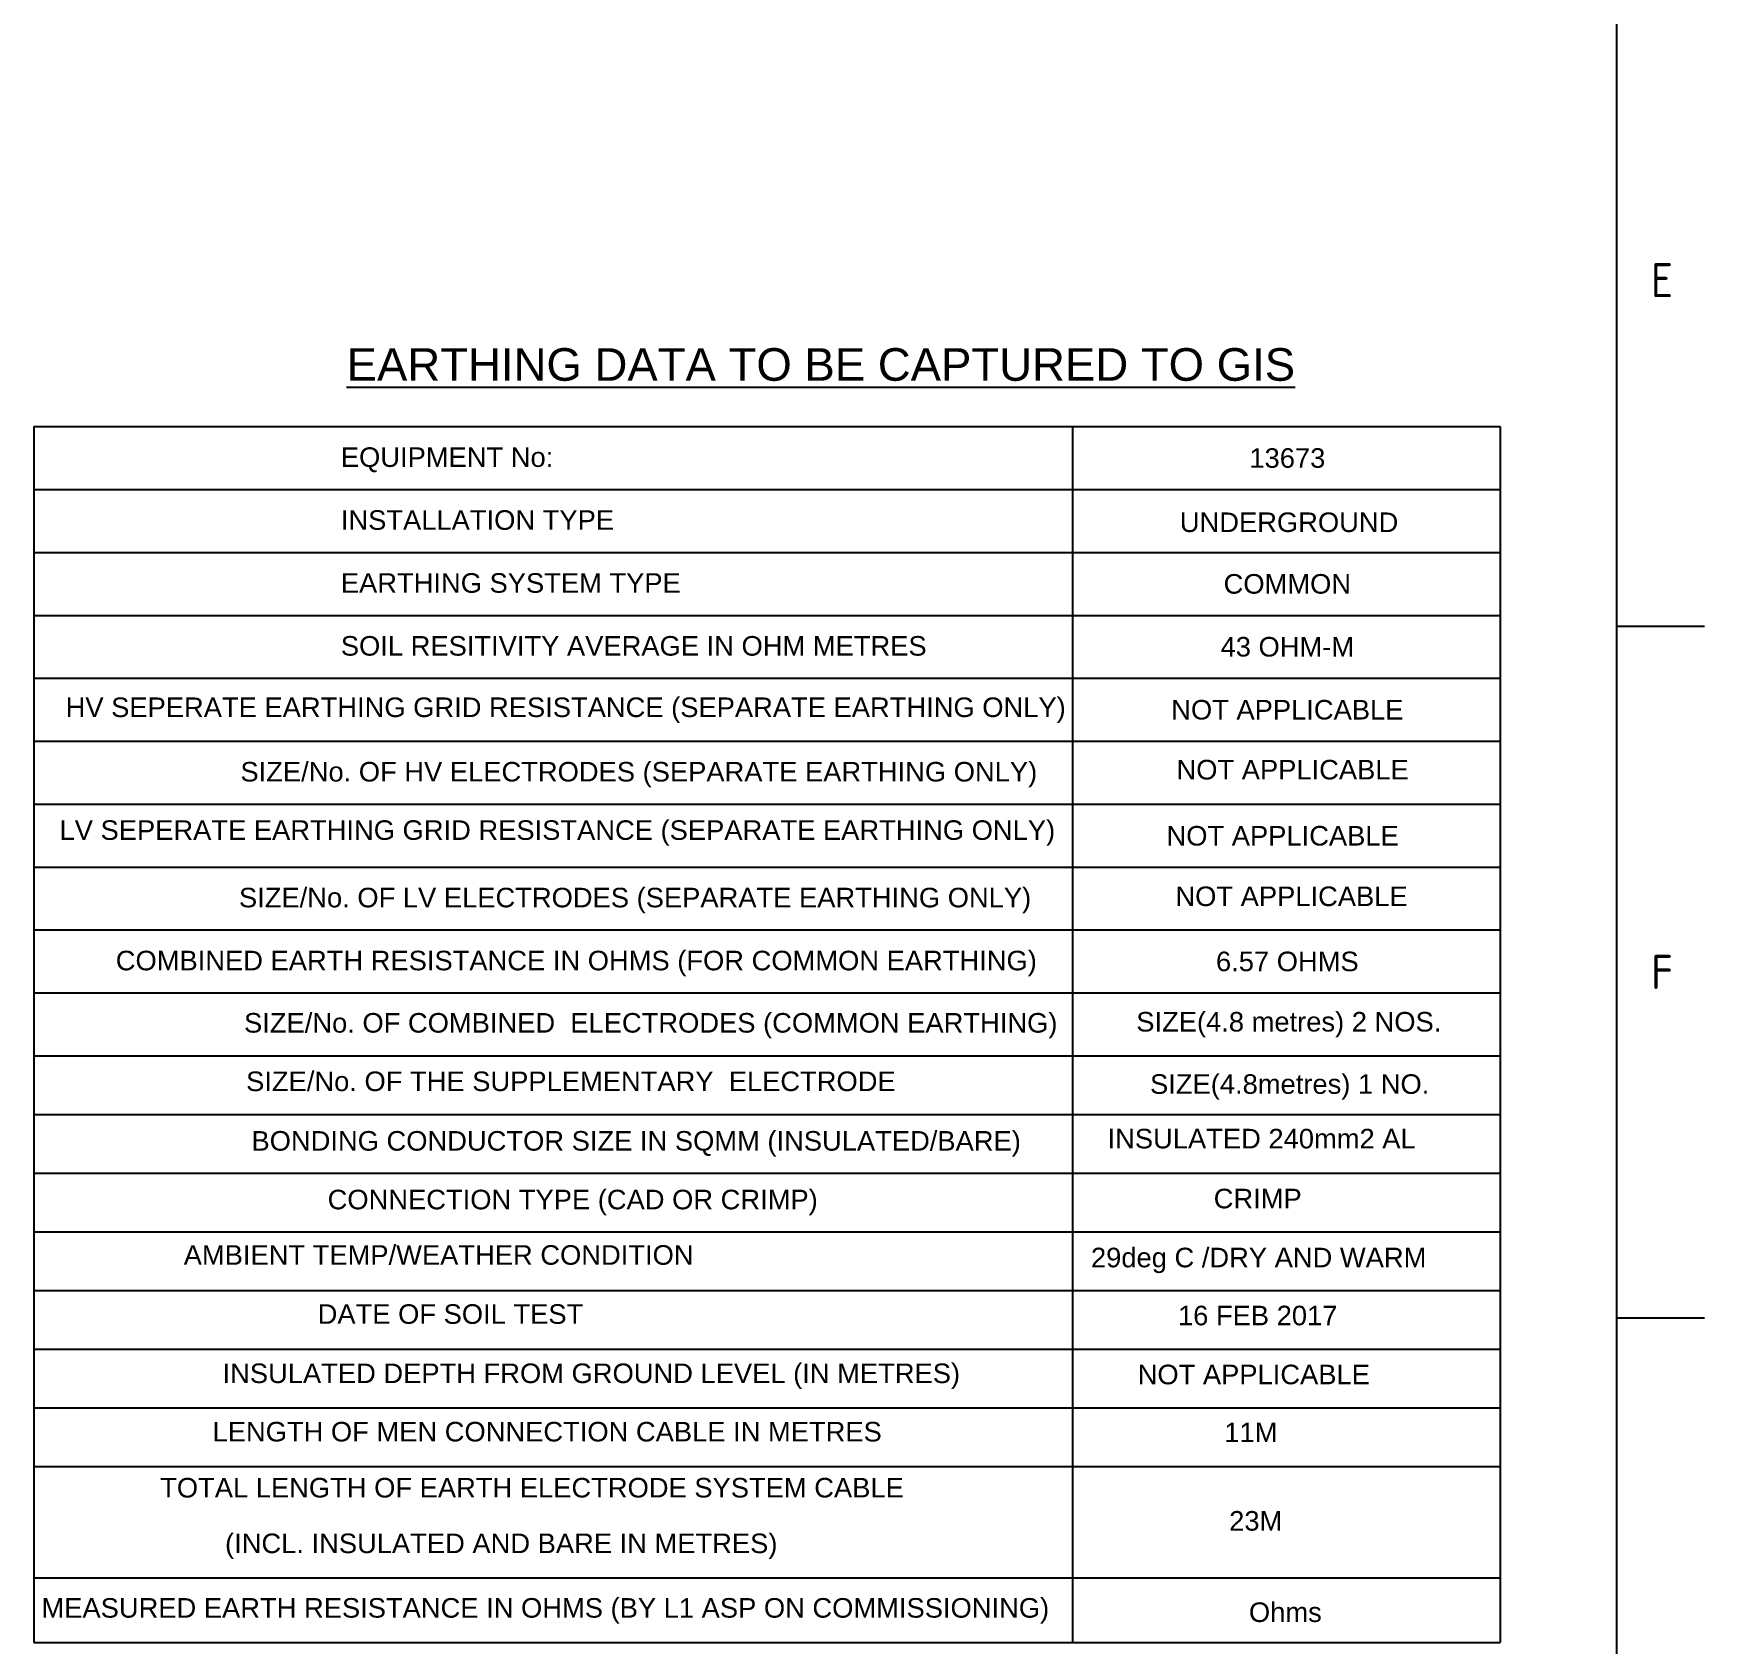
# Paper-space layout 's2 of 2' of a CAD drawing. Header units: metres. Extents: x -1806 to 17358, y -2633 to 1911.
# Drawn here: x 674.5 to 845.5, y 112 to 276.8 of the extents above; entities that cross this region are included whole.
import ezdxf
from ezdxf.enums import TextEntityAlignment as Align

# ---------------------------------------------------------------- set-up
doc = ezdxf.new("R2010")
doc.units = ezdxf.units.M
doc.layers.get('0').update_dxf_attribs({"color": 6})
doc.layers.add('Notes', color=7, linetype='Continuous')
doc.styles.add('ARIAL', font='arial.ttf', dxfattribs={"height": 2})
doc.styles.add('iecISOCP', font='isocp.shx')
doc.styles.get("Standard").update_dxf_attribs({"font": 'arial.ttf'})

# ---------------------------------------------------------------- blocks, each defined once
blk = doc.blocks.new('A1_FRAME_TITLE')
at = {"layer": 'Notes', "color": 3, "linetype": 'Continuous'}
blk.add_line((844.88, 5.97), (844.88, 574.39), dxfattribs=at)
at = {"layer": 'Notes', "linetype": 'Continuous'}
for p, q in [((844.87, 219.43), (853.87, 219.43)), ((844.87, 148.68), (853.87, 148.68))]:
    blk.add_line(p, q, dxfattribs=at)
blk.add_attdef('DRAFT_NUM', (9.35, 23.29), '', height=2.5, rotation=90)
at = {"layer": 'Notes', "color": 7, "style": 'iecISOCP'}
for s, p in [('E', (848.39, 253.06)), ('F', (848.39, 182.31))]:
    blk.add_text(s, height=3.5, dxfattribs=at).set_placement(p)
at = {"layer": 'Notes', "color": 7, "style": 'iecISOCP', "flags": 8}
blk.add_attdef('VERSION_NO', text='', height=2.5, rotation=90, dxfattribs=at).set_placement((302.04, 43.81), align=Align.MIDDLE_CENTER)
at = {"layer": 'Notes', "color": 7, "style": 'iecISOCP'}
for tag, p in [('CAP_NO', (513.19, 43.46)), ('IE_NUM', (513.05, 37.81)), ('REF_No_1', (335.24, 32.31)), ('REF_1', (362.52, 32.31)), ('GEN_WO', (441.71, 31.76)), ('HV_SWITCH', (513.46, 32.16)), ('REF_No_2', (335.24, 26.31)), ('REF_2', (362.52, 26.31)), ('OH_WO', (441.71, 25.81)), ('UBD_REF', (513.05, 25.83)), ('REF_No_3', (335.24, 20.31)), ('REF_3', (362.52, 20.31)), ('UG_WO', (441.71, 20.05)), ('GIS_MAP_No', (513.05, 20.04)), ('REF_No_4', (335.24, 14.31)), ('REF_4', (362.52, 14.31)), ('SUB_WO', (441.71, 13.81)), ('HV_OP_DIAG', (513.33, 14.2)), ('LGA', (512.95, 7.78))]:
    blk.add_attdef(tag, p, '', height=2.5, dxfattribs=at)
at = {"layer": 'Notes', "style": 'iecISOCP'}
for tag, p in [('T1', (684.37, 39.47)), ('T2', (684.37, 34.35)), ('T3', (684.37, 28.92)), ('T4', (684.37, 23.66)), ('T5', (684.37, 18.23)), ('T6', (684.37, 12.97))]:
    blk.add_attdef(tag, text='', height=3.5, dxfattribs=at).set_placement(p, align=Align.CENTER)
at = {"layer": 'Notes', "color": 7, "style": 'iecISOCP'}
for tag, p in [('scale', (567.76, 33.27)), ('DRAWN', (567.76, 24.93)), ('DATE', (567.76, 16.88)), ('CHD', (567.76, 8.37)), ('DESIGN', (605.62, 9.15))]:
    blk.add_attdef(tag, text='', height=2.5, dxfattribs=at).set_placement(p, align=Align.CENTER)
at = {"layer": 'Notes', "color": 4, "style": 'iecISOCP'}
blk.add_attdef('NUM', text='', height=7, dxfattribs=at).set_placement((812.88, 20.12), align=Align.MIDDLE_CENTER)
at = {"layer": 'Notes', "color": 1, "style": 'iecISOCP'}
blk.add_attdef('REV', text='', height=5, dxfattribs=at).set_placement((840.57, 17.1), align=Align.CENTER)
at = {"layer": 'Notes', "color": 7, "style": 'iecISOCP'}
for tag, p in [('NS', (811.23, 8.12)), ('SHTS', (825.93, 8.12))]:
    blk.add_attdef(tag, text='', height=2.5, dxfattribs=at).set_placement(p, align=Align.MIDDLE)
at = {"layer": 'Notes', "style": 'iecISOCP'}
blk.add_attdef('ExportID', (-11.47, 2.39), '', height=2.5, dxfattribs=at)
at = {"layer": 'Notes', "style": 'iecISOCP', "flags": 1}
for tag, p in [('ProjectType', (-6.37, -26.8)), ('ProjectNumber', (3.01, -26.82)), ('DrawingNumber', (14.96, -26.8)), ('ProjectDescription', (27.02, -26.83)), ('ExportDate', (39.74, -26.79)), ('ExportUserName', (48.61, -26.8)), ('DesignerCompanyName', (60.94, -26.79)), ('ExportAreaOfInterest', (76.55, -26.81)), ('GIS_SUCCESS', (91.45, -26.78)), ('CAD_SUCCESS', (101.24, -26.78)), ('DEPOTCODE', (111.56, -26.88)), ('ExportCategories', (119.53, -26.8)), ('Comments', (133.84, -26.88))]:
    blk.add_attdef(tag, p, '', height=1, dxfattribs=at)

psp = doc.layouts.new('s2 of 2')

# ---------------------------------------------------------------- linework, layer by layer
at = {"layer": 'Notes', "color": 7}
for p, q in [((674.58, 236.58), (674.58, 112.22)), ((674.58, 236.58), (824.58, 236.58)), ((702.55, 236.58), (824.58, 236.58)), ((702.55, 236.58), (824.58, 236.58)), ((780.81, 236.58), (824.58, 236.58)), ((780.81, 236.58), (780.81, 112.22)), ((824.58, 236.59), (824.58, 112.23)), ((674.57, 230.14), (824.58, 230.14)), ((674.55, 223.71), (824.58, 223.71)), ((674.55, 217.27), (824.58, 217.27)), ((674.58, 210.84), (824.58, 210.84)), ((674.62, 204.4), (824.58, 204.4)), ((674.55, 197.97), (824.58, 197.97)), ((674.59, 191.53), (824.58, 191.53)), ((674.59, 185.1), (824.58, 185.1)), ((702.55, 185.1), (824.58, 185.1)), ((674.6, 178.66), (824.58, 178.66)), ((674.6, 172.23), (824.58, 172.23)), ((674.66, 166.23), (824.58, 166.23)), ((674.58, 160.23), (824.58, 160.23)), ((674.58, 154.23), (824.58, 154.23)), ((674.58, 148.23), (824.58, 148.23)), ((674.58, 142.23), (824.58, 142.23)), ((674.56, 136.23), (824.58, 136.23)), ((674.61, 130.23), (824.58, 130.23)), ((674.58, 118.85), (824.58, 118.85)), ((674.58, 112.22), (824.58, 112.23))]:
    psp.add_line(p, q, dxfattribs=at)

# ---------------------------------------------------------------- block references
at = {"layer": 'Notes'}
psp.add_blockref('A1_FRAME_TITLE', (-8.39, -3.26), dxfattribs=at)

# ---------------------------------------------------------------- texts
at = {"layer": 'Notes', "color": 3, "style": 'ARIAL'}
psp.add_text('%%UEARTHING DATA TO BE CAPTURED TO GIS', height=3.3333, dxfattribs=at).set_placement((755.09, 240.26), align=Align.BOTTOM_CENTER)
at = {"layer": 'Notes', "color": 7, "style": 'ARIAL'}
for s, p in [('EQUIPMENT No:', (705.99, 232.45)), ('INSTALLATION TYPE', (705.99, 226.02)), ('EARTHING SYSTEM TYPE ', (705.99, 219.58)), ('SOIL RESITIVITY AVERAGE IN OHM METRES', (705.99, 213.15)), ('HV SEPERATE EARTHING GRID RESISTANCE (SEPARATE EARTHING ONLY)', (677.84, 206.87)), ('SIZE/No. OF HV ELECTRODES (SEPARATE EARTHING ONLY)', (695.72, 200.28)), ('LV SEPERATE EARTHING GRID RESISTANCE (SEPARATE EARTHING ONLY)', (677.22, 194.31)), ('SIZE/No. OF LV ELECTRODES (SEPARATE EARTHING ONLY)', (695.57, 187.41)), ('COMBINED EARTH RESISTANCE IN OHMS (FOR COMMON EARTHING)', (682.97, 180.97)), ('SIZE/No. OF COMBINED  ELECTRODES (COMMON EARTHING)', (696.09, 174.6)), ('SIZE/No. OF THE SUPPLEMENTARY  ELECTRODE', (696.3, 168.62)), ('BONDING CONDUCTOR SIZE IN SQMM (INSULATED/BARE)', (696.85, 162.53)), ('CONNECTION TYPE (CAD OR CRIMP)', (704.64, 156.53)), ('AMBIENT TEMP/WEATHER CONDITION ', (689.92, 150.86)), ('DATE OF SOIL TEST', (703.62, 144.82)), ('INSULATED DEPTH FROM GROUND LEVEL (IN METRES)', (693.89, 138.76)), ('LENGTH OF MEN CONNECTION CABLE IN METRES', (692.87, 132.79)), ('TOTAL LENGTH OF EARTH ELECTRODE SYSTEM CABLE  ', (687.51, 127.06)), (' (INCL. INSULATED AND BARE IN METRES)', (693.37, 121.37)), ('MEASURED EARTH RESISTANCE IN OHMS (BY L1 ASP ON COMMISSIONING)', (675.37, 114.77))]:
    psp.add_text(s, height=2, dxfattribs=at).set_placement(p)
for s, p in [('13673', (802.8, 233.36)), ('UNDERGROUND', (802.98, 226.79)), ('COMMON', (802.8, 220.49)), ('43 OHM-M', (802.8, 214.06)), ('NOT APPLICABLE', (802.8, 207.62)), ('NOT APPLICABLE', (803.34, 201.49)), ('NOT APPLICABLE', (802.32, 194.73)), ('NOT APPLICABLE', (803.23, 188.54)), ('6.57 OHMS', (802.8, 181.88)), ('SIZE(4.8 metres) 2 NOS.', (802.95, 175.71)), ('SIZE(4.8metres) 1 NO.', (803.04, 169.34)), ('INSULATED 240mm2 AL', (800.17, 163.76)), ('CRIMP', (799.77, 157.63)), ('29deg C /DRY AND WARM', (799.87, 151.6)), ('16 FEB 2017', (799.77, 145.67)), ('NOT APPLICABLE', (799.37, 139.64)), ('11M', (799.07, 133.72)), ('23M', (799.57, 124.67)), (' Ohms', (802.21, 115.33))]:
    psp.add_text(s, height=2, dxfattribs=at).set_placement(p, align=Align.MIDDLE_CENTER)

doc.saveas('drawing.dxf')
